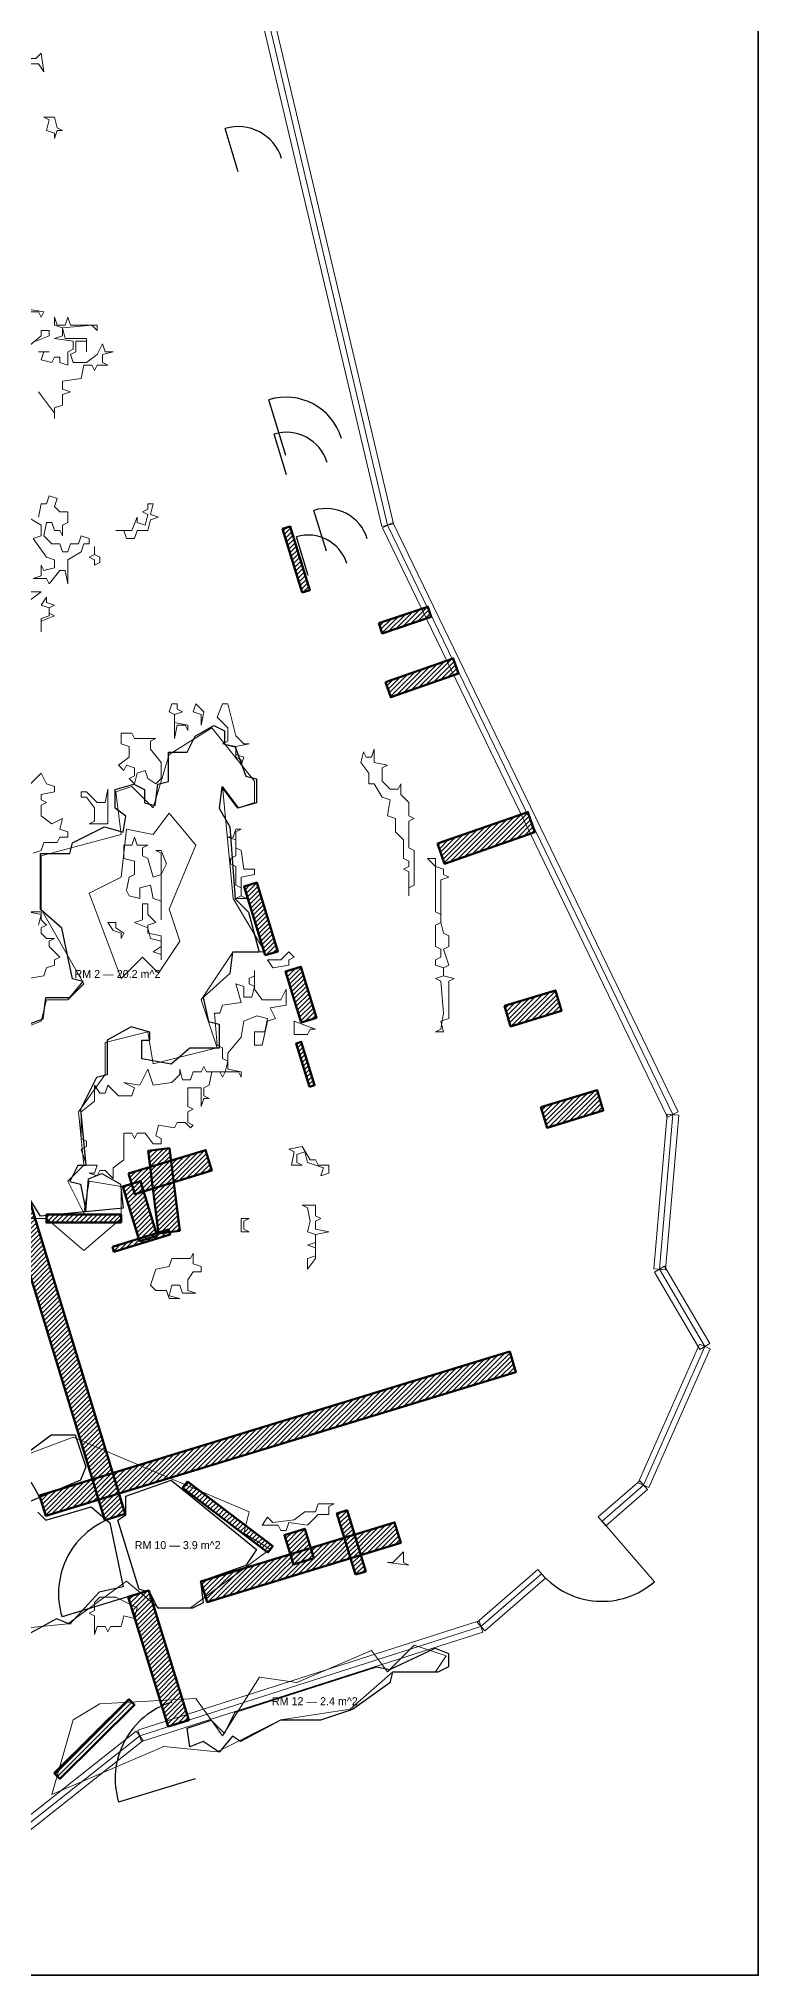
# Model space of a CAD drawing. Header units: metres. Extents: x 0 to 118, y -39 to 25.
# Drawn here: x 23.46 to 36.96, y -36.66 to -0.35 of the extents above; entities that cross this region are included whole.
import ezdxf
from ezdxf.enums import TextEntityAlignment as Align

# ---------------------------------------------------------------- set-up
doc = ezdxf.new("R2010")
doc.units = ezdxf.units.M
for name, color, linetype, lineweight in [('A-ANNO-TTLB', 7, 'Continuous', 35), ('A-AREA', 3, 'Continuous', 13), ('A-DOOR', 2, 'Continuous', 25), ('A-FURN', 8, 'Continuous', 13), ('A-GLAZ', 4, 'Continuous', 13), ('A-WALL', 7, 'Continuous', 60), ('A-WALL-PATT', 8, 'Continuous', 13)]:
    doc.layers.add(name, color=color, linetype=linetype, lineweight=lineweight)

msp = doc.modelspace()

# ---------------------------------------------------------------- hatches: boundary and pattern name
at = {"layer": 'A-WALL-PATT'}
h = msp.add_hatch(dxfattribs=at)
h.set_pattern_fill('ANSI31', scale=0.02)
h.paths.add_polyline_path([(28.4024, -10.7401), (28.0369, -9.5447), (28.1804, -9.5009), (28.5459, -10.6962)])
h = msp.add_hatch(dxfattribs=at)
h.set_pattern_fill('ANSI31', scale=0.02)
h.paths.add_polyline_path([(29.8433, -11.3143), (30.7628, -11.0056), (30.8264, -11.1952), (29.9069, -11.5039)])
h = msp.add_hatch(dxfattribs=at)
h.set_pattern_fill('ANSI31', scale=0.02)
h.paths.add_polyline_path([(29.9679, -12.4172), (31.2364, -11.9737), (31.3354, -12.2569), (30.067, -12.7004)])
h = msp.add_hatch(dxfattribs=at)
h.set_pattern_fill('ANSI31', scale=0.02)
h.paths.add_polyline_path([(30.944, -15.4445), (32.6379, -14.8547), (32.7694, -15.2324), (31.0755, -15.8222)])
h = msp.add_hatch(dxfattribs=at)
h.set_pattern_fill('ANSI31', scale=0.02)
h.paths.add_polyline_path([(27.7096, -17.5398), (27.3149, -16.2488), (27.554, -16.1757), (27.9487, -17.4667)])
h = msp.add_hatch(dxfattribs=at)
h.set_pattern_fill('ANSI31', scale=0.02)
h.paths.add_polyline_path([(24.7056, -28.1305), (21.4899, -17.6126), (21.8724, -17.4956), (25.0881, -28.0135)])
h = msp.add_hatch(dxfattribs=at)
h.set_pattern_fill('ANSI31', scale=0.02)
h.paths.add_polyline_path([(28.3859, -18.797), (28.0935, -17.8407), (28.3804, -17.753), (28.6728, -18.7093)])
h = msp.add_hatch(dxfattribs=at)
h.set_pattern_fill('ANSI31', scale=0.02)
h.paths.add_polyline_path([(32.1967, -18.4898), (33.153, -18.1974), (33.27, -18.58), (32.3137, -18.8723)])
h = msp.add_hatch(dxfattribs=at)
h.set_pattern_fill('ANSI31', scale=0.02)
h.paths.add_polyline_path([(28.5415, -20.0042), (28.293, -19.1914), (28.3886, -19.1621), (28.6371, -19.975)])
h = msp.add_hatch(dxfattribs=at)
h.set_pattern_fill('ANSI31', scale=0.02)
h.paths.add_polyline_path([(32.882, -20.3891), (33.9339, -20.0675), (34.0509, -20.45), (32.9989, -20.7716)])
h = msp.add_hatch(dxfattribs=at)
h.set_pattern_fill('ANSI31', scale=0.02)
h.paths.add_polyline_path([(25.1484, -21.6334), (26.5919, -21.1921), (26.7088, -21.5746), (25.2654, -22.0159)])
h = msp.add_hatch(dxfattribs=at)
h.set_pattern_fill('ANSI31', scale=0.02)
h.paths.add_polyline_path([(25.7132, -22.7543), (25.5181, -21.2066), (25.915, -21.1566), (26.11, -22.7043)])
h = msp.add_hatch(dxfattribs=at)
h.set_pattern_fill('ANSI31', scale=0.02)
h.paths.add_polyline_path([(25.3527, -22.9001), (25.0396, -21.8758), (25.3743, -21.7735), (25.6874, -22.7978)])
h = msp.add_hatch(dxfattribs=at)
h.set_pattern_fill('ANSI31', scale=0.02)
h.paths.add_polyline_path([(25.0076, -22.55), (23.6076, -22.55), (23.6076, -22.4), (25.0076, -22.4)])
h = msp.add_hatch(dxfattribs=at)
h.set_pattern_fill('ANSI31', scale=0.02)
h.paths.add_polyline_path([(24.8451, -23.0031), (25.897, -22.6815), (25.9262, -22.7771), (24.8743, -23.0987)])
h = msp.add_hatch(dxfattribs=at)
h.set_pattern_fill('ANSI31', scale=0.02)
h.paths.add_polyline_path([(23.4784, -27.6667), (32.296, -24.9709), (32.4129, -25.3534), (23.5954, -28.0492)])
h = msp.add_hatch(dxfattribs=at)
h.set_pattern_fill('ANSI31', scale=0.02)
h.paths.add_polyline_path([(26.2528, -27.4061), (27.8528, -28.6152), (27.7624, -28.7348), (26.1624, -27.5257)])
h = msp.add_hatch(dxfattribs=at)
h.set_pattern_fill('ANSI31', scale=0.02)
h.paths.add_polyline_path([(29.4071, -29.1508), (29.0563, -28.0033), (29.2475, -27.9448), (29.5984, -29.0923)])
h = msp.add_hatch(dxfattribs=at)
h.set_pattern_fill('ANSI31', scale=0.02)
h.paths.add_polyline_path([(26.5038, -29.2838), (30.1378, -28.1728), (30.2548, -28.5553), (26.6208, -29.6663)])
h = msp.add_hatch(dxfattribs=at)
h.set_pattern_fill('ANSI31', scale=0.02)
h.paths.add_polyline_path([(28.2399, -28.9622), (28.0708, -28.4091), (28.4533, -28.2922), (28.6224, -28.8452)])
h = msp.add_hatch(dxfattribs=at)
h.set_pattern_fill('ANSI31', scale=0.02)
h.paths.add_polyline_path([(25.8946, -32.0007), (25.1442, -29.5653), (25.5265, -29.4475), (26.2769, -31.8829)])
h = msp.add_hatch(dxfattribs=at)
h.set_pattern_fill('ANSI31', scale=0.02)
h.paths.add_polyline_path([(23.7549, -32.8717), (25.1549, -31.4883), (25.2603, -31.595), (23.8603, -32.9783)])

# ---------------------------------------------------------------- linework, layer by layer
at = {"layer": 'A-ANNO-TTLB'}
msp.add_lwpolyline([(0, -36.6639), (36.9582, -36.6639), (36.9582, 22.9708), (0, 22.9708)], close=True, dxfattribs=at)
at = {"layer": 'A-AREA'}
for points in [[(23.0076, -18.975), (23.5076, -18.775), (23.6076, -18.375), (24.0076, -18.375), (24.3076, -18.075), (23.5076, -16.675), (23.5076, -15.675), (25.0076, -15.275), (24.9076, -14.475), (25.2076, -14.375), (25.6076, -14.775), (25.9076, -13.775), (26.7076, -13.275), (27.5076, -14.275), (27.5076, -14.675), (27.2076, -14.775), (26.9076, -14.375), (27.1076, -16.475), (27.7076, -17.475), (27.1076, -17.475), (26.5076, -18.375), (26.8076, -19.275), (25.6076, -19.575), (25.5076, -18.975), (24.7076, -19.175), (24.7076, -19.775), (24.2076, -20.475), (24.3076, -21.475), (24.0076, -21.775), (24.3076, -22.375), (24.4076, -21.775), (25.0076, -21.875), (25.0076, -22.475), (24.3076, -23.075), (23.6076, -22.475), (23.1076, -22.475)], [(23.3076, -26.875), (24.1076, -26.575), (27.4076, -27.975), (27.3076, -28.375), (27.8076, -28.675), (26.3076, -29.775), (25.7076, -29.775), (25.1076, -29.275), (24.0076, -30.075), (23.0076, -30.175)]]:
    msp.add_lwpolyline(points, dxfattribs=at)
for points in [[(25.0076, -17.975), (25.4076, -17.575), (25.7076, -17.875), (26.1076, -17.275), (25.9076, -16.675), (26.4076, -15.475), (25.9076, -14.875), (25.6076, -15.275), (25.1076, -15.175), (25.0076, -16.075), (24.4076, -16.375)], [(23.7076, -33.275), (24.1076, -31.875), (24.6076, -31.575), (26.4076, -31.475), (26.9076, -32.175), (27.6076, -31.075), (28.3076, -31.175), (29.7076, -30.575), (30.0076, -30.975), (30.5076, -30.475), (31.1076, -30.675), (30.9076, -30.975), (30.1076, -30.975), (29.3076, -31.675), (28.0076, -31.875), (26.8076, -32.475), (25.8076, -32.375)]]:
    msp.add_lwpolyline(points, close=True, dxfattribs=at)
at = {"layer": 'A-AREA-RM'}
for points in [[(23, -18.9335), (23.55, -18.7335), (23.6, -18.3335), (24.05, -18.3335), (24.3, -18.0335), (24.1, -17.9835), (23.9, -17.0335), (23.5, -16.6835), (23.5, -15.6335), (24.05, -15.6335), (24.1, -15.4335), (24.7, -15.1335), (25.05, -15.2335), (25.1, -14.9335), (24.9, -14.7835), (24.9, -14.4335), (25.25, -14.3335), (25.45, -14.4335), (25.45, -14.6835), (25.65, -14.7335), (25.7, -14.3335), (25.9, -14.2835), (25.9, -13.7335), (26.25, -13.7335), (26.4, -13.4335), (26.75, -13.2335), (26.95, -13.3335), (26.95, -13.5835), (27.15, -13.6335), (27.35, -14.1835), (27.55, -14.2335), (27.55, -14.6835), (27.2, -14.7835), (26.9, -14.3835), (26.85, -14.7835), (27.05, -15.1335), (27.15, -16.4835), (27.4, -16.7335), (27.6, -17.4835), (27.1, -17.4835), (27.05, -17.8835), (26.55, -18.3335), (26.65, -18.7835), (26.85, -18.8335), (26.85, -19.2835), (26.3, -19.2835), (25.95, -19.5835), (25.4, -19.4835), (25.4, -19.1335), (25.55, -19.1335), (25.55, -18.9835), (25.2, -18.8835), (24.75, -19.1335), (24.75, -19.7835), (24.55, -19.8335), (24.25, -20.4335), (24.35, -21.4835), (24.2, -21.4835), (24.05, -21.7835), (24.25, -21.8335), (24.35, -22.3335), (24.4, -21.7335), (24.65, -21.6335), (25, -21.8335), (25.05, -22.2835), (23.5, -22.4335), (23.25, -22.0335)], [(23.3, -26.8335), (23.7, -26.5335), (24.15, -26.5335), (24.35, -27.1335), (24.25, -27.3835), (22, -28.3335)], [(23.45, -27.9835), (23.6, -28.1335), (24.45, -27.8835), (24.8, -28.1835), (25.05, -29.3835), (24.6, -29.4835), (24.05, -30.0835), (23.8, -29.9835), (23.25, -30.2835)]]:
    msp.add_lwpolyline(points, dxfattribs=at)
for points in [[(26.35, -29.7835), (25.7, -29.7835), (25.55, -29.4835), (25.35, -29.4335), (24.95, -28.1335), (25.1, -28.0335), (25.1, -27.6835), (25.95, -27.3835), (27.55, -28.6835), (27.35, -28.9835), (26.5, -29.2835), (26.55, -29.6835)], [(26.25, -32.0335), (26.7, -31.8835), (26.95, -32.1335), (27.15, -31.7335), (29.8, -30.8835), (30.05, -30.9335), (30.9, -30.5335), (31.15, -30.6335), (31.15, -30.8835), (30.95, -30.9835), (30.1, -30.9835), (30.05, -31.1835), (29.35, -31.6835), (28.75, -31.8835), (28, -31.8835), (27.25, -32.2835), (27.1, -32.1835), (26.85, -32.4835), (26.55, -32.2835), (26.3, -32.3835)]]:
    msp.add_lwpolyline(points, close=True, dxfattribs=at)
at = {"layer": 'A-DOOR'}
for p, q in [((27.2064, -2.8513), (26.9579, -2.0384)), ((28.0992, -8.1658), (27.7803, -7.1225)), ((28.1097, -8.5304), (27.8768, -7.7686)), ((28.8583, -9.9644), (28.6238, -9.1976)), ((28.518, -10.418), (28.2964, -9.6931)), ((25.3354, -29.5064), (23.9009, -29.945)), ((26.3971, -32.9792), (24.9627, -33.4178))]:
    msp.add_line(p, q, dxfattribs=at)
for centre, radius, start, end in [((27.2064, -2.8513), 0.85, 17, 107), ((28.0992, -8.1658), 1.091, 17, 107), ((28.1097, -8.5304), 0.7966, 17, 107), ((28.8583, -9.9644), 0.8018, 17, 107), ((28.518, -10.418), 0.758, 17, 107), ((22.1024, -28.2965), 1.5, 17, 107), ((25.3354, -29.5064), 1.5, 107, 197), ((34.0278, -28.1525), 1.5, -139.01418, -49.01418), ((26.3971, -32.9792), 1.5, 107, 197)]:
    msp.add_arc(centre, radius, start, end, dxfattribs=at)
at = {"layer": 'A-FURN'}
for points in [[(23.5576, -0.975), (23.4576, -0.825), (23.2576, -0.825), (23.2576, -0.725), (23.4076, -0.725), (23.5076, -0.625)], [(23.7576, -2.225), (23.7576, -2.125), (23.6076, -2.075), (23.6576, -1.875), (23.5576, -1.825), (23.7576, -1.825), (23.8076, -2.025), (23.9076, -2.075), (23.8076, -2.075)], [(23.5076, -5.575), (23.4576, -5.475), (23.2576, -5.475), (23.1076, -5.325), (23.0076, -5.325), (23.0076, -5.025), (22.8576, -4.975), (22.8076, -4.825), (22.6576, -4.825), (22.8576, -4.725), (22.9076, -4.575), (23.0076, -4.575), (23.0576, -4.725), (23.2576, -4.675), (23.2576, -5.425), (23.5576, -5.475)], [(24.9076, -9.575), (25.2076, -9.575), (25.3076, -9.325), (25.3076, -9.425), (25.4576, -9.475), (25.5076, -9.275), (25.4076, -9.225), (25.5076, -9.175), (25.5076, -9.075), (25.6076, -9.075), (25.5576, -9.275), (25.7076, -9.325), (25.5576, -9.375), (25.5076, -9.575), (25.3076, -9.575), (25.2576, -9.725), (25.1076, -9.725), (25.0576, -9.575)], [(24.5076, -10.225), (24.5076, -10.125), (24.4076, -10.075), (24.5076, -10.025), (24.5076, -9.875), (24.5076, -10.025), (24.6076, -10.075), (24.6076, -10.175)], [(23.2576, -11.175), (23.2576, -10.875), (23.1576, -10.825), (23.1576, -10.725), (23.5076, -10.725), (23.3076, -10.875)], [(23.5076, -11.475), (23.5076, -11.225), (23.6576, -11.175), (23.6576, -11.025), (23.5076, -10.975), (23.6076, -10.825), (23.6076, -10.925), (23.7576, -10.975), (23.6576, -11.025), (23.6576, -11.125), (23.7576, -11.175), (23.5076, -11.275)], [(26.0076, -13.475), (26.0076, -13.025), (25.9076, -12.975), (25.9576, -12.825), (26.0576, -12.825), (26.0576, -12.925), (26.1576, -12.975), (26.0076, -13.025), (26.0076, -13.175), (26.2576, -13.225), (26.2576, -13.325), (26.2076, -13.225), (26.0576, -13.225)], [(26.5076, -13.225), (26.5076, -13.025), (26.3576, -12.975), (26.4076, -12.825), (26.5576, -12.975)], [(27.2576, -13.975), (27.2576, -13.875), (27.1576, -13.825), (27.1576, -13.625), (26.9076, -13.575), (27.0076, -13.525), (27.0076, -13.275), (26.8076, -13.075), (26.9076, -12.825), (27.0076, -12.825), (27.1576, -13.425), (27.3076, -13.575), (27.4076, -13.575), (27.1576, -13.625), (27.1576, -13.775), (27.3076, -13.825)], [(25.6576, -14.325), (25.5076, -14.225), (25.4576, -14.075), (25.3076, -14.125), (25.2576, -14.325), (25.1576, -14.225), (25.2576, -14.175), (25.2576, -14.025), (25.1076, -13.975), (25.0576, -14.075), (24.9576, -13.975), (25.1576, -13.825), (25.1576, -13.625), (25.0076, -13.575), (25.0076, -13.375), (25.2076, -13.375), (25.2576, -13.475), (25.6576, -13.475), (25.5576, -13.525), (25.5576, -13.675), (25.7576, -13.925), (25.7576, -14.225)], [(30.4076, -16.425), (30.4076, -15.975), (30.3076, -15.925), (30.4076, -15.875), (30.4076, -15.775), (30.3076, -15.725), (30.3076, -15.375), (30.1576, -15.225), (30.1576, -14.975), (30.0076, -14.925), (30.0576, -14.625), (29.9076, -14.575), (29.7576, -14.325), (29.6576, -14.325), (29.6576, -14.125), (29.5076, -13.925), (29.5576, -13.725), (29.6076, -13.825), (29.7076, -13.825), (29.7576, -13.675), (29.7576, -13.925), (30.0076, -13.975), (29.9076, -14.025), (29.9076, -14.275), (30.0576, -14.425), (30.2076, -14.425), (30.2576, -14.325), (30.2576, -14.525), (30.4076, -14.675), (30.4076, -14.925), (30.5076, -14.975), (30.4076, -15.025), (30.4076, -15.525), (30.5076, -15.575), (30.5076, -16.225), (30.4076, -16.275)], [(24.4076, -15.075), (24.5076, -15.025), (24.5076, -14.775), (24.3576, -14.575), (24.2576, -14.575), (24.2576, -14.475), (24.3576, -14.475), (24.5576, -14.675), (24.7076, -14.675), (24.7576, -14.425), (24.7576, -15.075)], [(27.3576, -16.475), (27.1576, -16.475), (27.2576, -16.425), (27.2576, -16.275), (27.1576, -16.225), (27.1576, -15.875), (27.0576, -15.825), (27.0576, -15.725), (27.1576, -15.675), (27.1576, -15.375), (27.0076, -15.325), (27.1076, -15.325), (27.1576, -15.175), (27.2576, -15.175), (27.1576, -15.225), (27.1576, -15.525), (27.2576, -15.575), (27.3076, -15.925), (27.5076, -15.925), (27.5076, -16.025), (27.2576, -16.075), (27.2576, -16.425)], [(25.7576, -16.875), (25.7576, -16.525), (25.6076, -16.475), (25.5576, -16.225), (25.3576, -16.275), (25.3576, -16.475), (25.1576, -16.425), (25.1076, -16.325), (25.1576, -16.075), (25.2576, -16.025), (25.2576, -15.775), (25.0576, -15.725), (25.0576, -15.475), (25.2076, -15.475), (25.2576, -15.325), (25.3076, -15.475), (25.5076, -15.475), (25.4076, -15.525), (25.4076, -15.675), (25.5076, -15.725), (25.6076, -16.075), (25.7576, -16.025), (25.7576, -15.625), (25.6576, -15.575), (25.7576, -15.575), (25.8576, -15.825), (25.7576, -16.025)], [(31.0576, -18.975), (30.9076, -18.975), (31.0076, -18.925), (31.0576, -18.625), (31.0076, -18.025), (30.9076, -17.975), (31.0576, -17.925), (31.0576, -17.775), (30.9076, -17.725), (30.9076, -17.625), (31.0076, -17.575), (31.0076, -17.425), (30.9076, -17.375), (30.9076, -16.975), (31.0076, -16.925), (31.0076, -16.775), (30.9076, -16.725), (30.9076, -15.875), (30.7576, -15.725), (30.9076, -15.725), (30.9076, -15.875), (31.0576, -15.925), (31.0576, -16.025), (31.1576, -16.075), (31.0076, -16.125), (31.0076, -16.925), (31.0576, -17.125), (31.1576, -17.175), (31.1576, -17.375), (31.0576, -17.425), (31.1576, -17.725), (31.0576, -17.775), (31.0576, -17.925), (31.2576, -17.975), (31.1576, -18.025), (31.1576, -18.725), (31.0076, -18.775)], [(25.7576, -17.625), (25.7576, -17.525), (25.6076, -17.475), (25.7576, -17.375), (25.7576, -17.275), (25.5576, -17.225), (25.5076, -17.025), (25.2576, -16.925), (25.4076, -16.875), (25.4076, -16.575), (25.5076, -16.575), (25.5076, -16.775), (25.6576, -16.925), (25.5076, -16.975), (25.5076, -17.125), (25.7576, -17.175)], [(25.0076, -17.225), (25.0076, -17.125), (24.8576, -17.075), (24.7576, -16.925), (24.9076, -16.925), (24.9076, -17.025), (25.0576, -17.125)], [(27.7576, -17.625), (28.0076, -17.625), (28.1576, -17.475), (28.2576, -17.575), (28.1576, -17.625), (28.1576, -17.725), (27.8576, -17.775)], [(24.4076, -21.625), (24.5076, -21.625), (24.5576, -21.475), (24.3576, -21.475), (24.2576, -21.175), (24.3576, -21.125), (24.3576, -21.025), (24.2576, -20.975), (24.2576, -20.475), (24.5076, -20.275), (24.5076, -19.975), (24.6076, -20.125), (24.7076, -20.125), (24.7576, -19.975), (24.9576, -20.175), (25.2076, -20.175), (25.2576, -20.025), (25.0576, -19.925), (25.3576, -19.975), (25.5076, -19.675), (25.6076, -19.975), (25.9576, -19.925), (26.1076, -19.775), (26.1076, -19.675), (26.1576, -19.875), (26.3076, -19.875), (26.3576, -19.725), (26.5076, -19.725), (26.5576, -19.625), (26.6076, -19.725), (26.9576, -19.725), (27.0076, -19.525), (26.9076, -19.475), (26.9076, -19.275), (26.8076, -19.225), (26.7576, -18.625), (26.8576, -18.625), (26.9076, -18.475), (27.2576, -18.425), (27.1576, -18.075), (27.3076, -18.125), (27.3076, -18.325), (27.4576, -18.325), (27.5076, -18.125), (27.4076, -18.075), (27.4076, -17.975), (27.5076, -17.925), (27.5076, -17.825), (27.5076, -18.175), (27.6576, -18.375), (28.0076, -18.375), (28.1076, -18.175), (28.1076, -18.475), (27.8076, -18.525), (27.9076, -18.725), (27.7576, -18.775), (27.6576, -19.225), (27.5076, -19.225), (27.5076, -18.975), (27.7076, -18.975), (27.7576, -18.725), (27.5576, -18.675), (27.3076, -18.775), (27.2576, -19.075), (27.0076, -19.375), (27.0076, -19.675), (27.2576, -19.725), (27.2576, -19.825), (27.2076, -19.725), (26.9576, -19.725), (26.9076, -19.825), (26.8576, -19.725), (26.7076, -19.725), (26.6576, -19.975), (26.5576, -20.025), (26.5576, -20.175), (26.6576, -20.225), (26.5576, -20.225), (26.5076, -20.375), (26.5076, -20.025), (26.2576, -20.025), (26.2576, -20.375), (26.3576, -20.425), (26.2576, -20.475), (26.2576, -20.675), (26.3576, -20.725), (26.3076, -20.775), (26.2076, -20.675), (26.0576, -20.675), (26.0076, -20.775), (25.7076, -20.725), (25.6576, -20.925), (25.7576, -20.975), (25.7576, -21.075), (25.6076, -21.075), (25.4576, -20.875), (25.3076, -20.875), (25.2576, -20.975), (25.2076, -20.875), (25.0576, -20.875), (25.0576, -21.375), (24.8576, -21.525), (24.8576, -21.725), (24.7076, -21.575), (24.6076, -21.575), (24.5576, -21.675)], [(28.2576, -18.775), (28.6576, -18.925), (28.5576, -18.925), (28.5076, -19.025), (28.2576, -19.025)], [(28.9076, -21.625), (28.7576, -21.675), (28.8076, -21.525), (28.5076, -21.425), (28.4576, -21.225), (28.3076, -21.275), (28.3076, -21.425), (28.4076, -21.475), (28.2076, -21.475), (28.2576, -21.225), (28.1576, -21.175), (28.4076, -21.125), (28.5576, -21.375), (28.6576, -21.375), (28.7076, -21.475), (28.9076, -21.475)], [(27.2576, -22.725), (27.2576, -22.475), (27.4076, -22.475), (27.3076, -22.525), (27.3076, -22.675), (27.4076, -22.725)], [(28.5076, -23.425), (28.5076, -23.225), (28.6576, -23.175), (28.6576, -23.025), (28.5076, -22.975), (28.6576, -22.925), (28.6576, -22.775), (28.5076, -22.725), (28.5576, -22.525), (28.5076, -22.275), (28.4076, -22.225), (28.6576, -22.225), (28.6576, -22.425), (28.7576, -22.475), (28.6576, -22.525), (28.6576, -22.675), (28.9076, -22.725), (28.6576, -22.775), (28.6576, -23.225)], [(25.5576, -23.725), (25.6576, -23.425), (25.9076, -23.375), (25.9576, -23.225), (26.3076, -23.225), (26.3576, -23.125), (26.3576, -23.325), (26.5076, -23.375), (26.5076, -23.475), (26.3576, -23.475), (26.2576, -23.625), (26.2576, -23.825), (26.4076, -23.875), (26.1576, -23.875), (26.1076, -23.725), (25.9576, -23.725), (25.9076, -23.925), (26.1076, -23.975), (25.9076, -23.975), (25.8576, -23.825), (25.6576, -23.825)], [(27.6576, -28.225), (27.7576, -28.075), (27.8576, -28.175), (28.2576, -28.125), (28.4576, -27.975), (28.6576, -27.975), (28.7076, -27.825), (29.0076, -27.825), (28.9076, -27.875), (28.9076, -28.025), (28.7076, -28.025), (28.5076, -28.225), (28.1576, -28.175), (28.1076, -28.325), (28.0076, -28.325), (27.9576, -28.225)], [(30.0076, -28.925), (30.1076, -28.925), (30.3076, -28.725), (30.3076, -28.925), (30.4076, -28.975)], [(24.5076, -30.275), (24.5076, -29.925), (24.4076, -29.875), (24.5076, -29.825), (24.5076, -29.675), (24.6076, -29.575), (24.9076, -29.575), (25.3076, -29.775), (25.2576, -29.975), (25.0576, -29.925), (25.0076, -30.125), (24.8076, -30.125), (24.7576, -30.225), (24.7076, -30.125), (24.5576, -30.125)]]:
    msp.add_lwpolyline(points, close=True, dxfattribs=at)
for points in [[(23.4576, -6.225), (23.6576, -6.225), (23.5576, -6.225), (23.5076, -6.375), (23.7076, -6.425), (23.7576, -6.325), (23.8576, -6.325), (23.8576, -6.425), (24.0076, -6.475), (24.0076, -6.225), (24.1076, -6.175), (24.1076, -6.025), (23.7576, -5.975), (23.9076, -5.925), (23.9076, -5.775), (23.7576, -5.725), (23.7576, -5.575), (23.8076, -5.725), (23.9576, -5.725), (24.0076, -5.575), (24.0576, -5.725), (24.5576, -5.725), (24.5576, -5.825), (24.4576, -5.725), (23.9076, -5.775), (23.9576, -5.975), (24.3576, -5.975), (24.3576, -6.225), (24.3576, -6.025), (24.1576, -6.025), (24.1576, -6.225), (24.0576, -6.275), (24.1076, -6.425), (24.3576, -6.425), (24.5576, -6.275), (24.6576, -6.075), (24.7076, -6.225), (24.8576, -6.225), (24.6576, -6.275), (24.6576, -6.425), (24.7576, -6.475), (24.5576, -6.475), (24.5076, -6.575), (24.4576, -6.475), (24.3076, -6.475), (24.2576, -6.725), (23.9076, -6.775), (23.9076, -6.925), (24.0576, -6.975), (23.9076, -7.025), (23.9076, -7.225), (23.7576, -7.275), (23.7576, -7.475), (23.7576, -7.375), (23.4576, -6.975)], [(23.2076, -6.175), (23.5076, -5.925), (23.5076, -5.825), (23.6576, -5.825), (23.6576, -5.925), (23.4076, -6.025)], [(23.4576, -9.325), (23.5076, -9.075), (23.6076, -9.075), (23.6576, -8.925), (23.8076, -8.975), (23.7576, -9.125), (23.8576, -9.225), (24.0076, -9.225), (24.0076, -9.425), (23.9076, -9.475), (23.9076, -9.675), (23.8576, -9.575), (23.7576, -9.575), (23.7076, -9.425), (23.6076, -9.425), (23.5576, -9.675), (23.7076, -9.825), (23.8576, -9.825), (23.9076, -9.975), (24.0076, -9.975), (24.0576, -9.825), (24.2076, -9.825), (24.2576, -9.675), (24.4076, -9.725), (24.4076, -9.825), (24.3076, -9.825), (24.2576, -9.975), (24.0076, -10.125), (24.0076, -10.575), (23.9576, -10.325), (23.8576, -10.325), (23.6576, -10.575), (23.6076, -10.475), (23.3576, -10.475), (23.5076, -10.425), (23.5076, -10.225), (23.5576, -10.325), (23.7576, -10.275), (23.7576, -10.125), (23.6076, -10.075), (23.3576, -9.725), (23.5076, -9.675), (23.5076, -9.475), (23.2576, -9.325)], [(23.3076, -14.325), (23.5076, -14.125), (23.6076, -14.325), (23.7576, -14.375), (23.7576, -14.475), (23.5076, -14.525), (23.5076, -14.625), (23.6076, -14.675), (23.5076, -14.725), (23.5076, -14.925), (23.7076, -15.075), (23.9076, -14.975), (23.8576, -15.175), (24.0076, -15.225), (24.0076, -15.325), (23.8576, -15.325), (23.8076, -15.425), (23.5576, -15.425), (23.5076, -15.575), (23.3576, -15.625)], [(23.4576, -16.975), (23.5076, -16.775), (23.2576, -16.725), (23.5076, -16.725), (23.5076, -16.875), (23.6076, -16.975), (23.5076, -17.025), (23.5076, -17.125), (23.6076, -17.225), (23.7576, -17.225), (23.6576, -17.275), (23.6576, -17.375), (23.8576, -17.575), (23.7576, -17.625), (23.7576, -17.725), (23.6076, -17.775), (23.5576, -17.925), (23.2576, -17.975)]]:
    msp.add_lwpolyline(points, dxfattribs=at)
at = {"layer": 'A-GLAZ'}
for p, q in [((27.6076, 0.675), (30.0076, -9.475)), ((30.0076, -9.475), (35.3576, -20.525)), ((35.3576, -20.525), (35.1076, -23.425)), ((35.1076, -23.425), (35.9576, -24.875)), ((35.9576, -24.875), (34.8076, -27.475)), ((34.8076, -27.475), (34.0278, -28.1525)), ((34.0278, -28.1525), (35.0116, -29.2848)), ((32.8955, -29.1363), (31.7576, -30.125)), ((31.7576, -30.125), (25.3576, -32.175)), ((25.3576, -32.175), (22.9576, -34.075))]:
    msp.add_line(p, q, dxfattribs=at)
for points in [[(27.7146, 0.7003), (30.1146, -9.4497), (29.9005, -9.5003), (27.5005, 0.6497)], [(30.1066, -9.4271), (35.4566, -20.4771), (35.2586, -20.5729), (29.9086, -9.5229)], [(35.4672, -20.5344), (35.2172, -23.4344), (34.998, -23.4155), (35.248, -20.5155)], [(35.2025, -23.3694), (36.0525, -24.8194), (35.8627, -24.9306), (35.0127, -23.4806)], [(36.0582, -24.9195), (34.9082, -27.5195), (34.707, -27.4305), (35.857, -24.8305)], [(34.8797, -27.558), (34.1, -28.2355), (33.9557, -28.0695), (34.7355, -27.392)], [(32.9677, -29.2194), (31.8297, -30.208), (31.6855, -30.042), (32.8234, -29.0533)], [(31.7912, -30.2298), (25.3912, -32.2798), (25.324, -32.0702), (31.724, -30.0202)], [(25.4259, -32.2612), (23.0259, -34.1612), (22.8893, -33.9888), (25.2893, -32.0888)]]:
    msp.add_lwpolyline(points, close=True, dxfattribs=at)
at = {"layer": 'A-WALL'}
for points in [[(28.4024, -10.7401), (28.0369, -9.5447), (28.1804, -9.5009), (28.5459, -10.6962)], [(29.8433, -11.3143), (30.7628, -11.0056), (30.8264, -11.1952), (29.9069, -11.5039)], [(29.9679, -12.4172), (31.2364, -11.9737), (31.3354, -12.2569), (30.067, -12.7004)], [(30.944, -15.4445), (32.6379, -14.8547), (32.7694, -15.2324), (31.0755, -15.8222)], [(27.7096, -17.5398), (27.3149, -16.2488), (27.554, -16.1757), (27.9487, -17.4667)], [(24.7056, -28.1305), (21.4899, -17.6126), (21.8724, -17.4956), (25.0881, -28.0135)], [(28.3859, -18.797), (28.0935, -17.8407), (28.3804, -17.753), (28.6728, -18.7093)], [(32.1967, -18.4898), (33.153, -18.1974), (33.27, -18.58), (32.3137, -18.8723)], [(28.5415, -20.0042), (28.293, -19.1914), (28.3886, -19.1621), (28.6371, -19.975)], [(32.882, -20.3891), (33.9339, -20.0675), (34.0509, -20.45), (32.9989, -20.7716)], [(25.1484, -21.6334), (26.5919, -21.1921), (26.7088, -21.5746), (25.2654, -22.0159)], [(25.7132, -22.7543), (25.5181, -21.2066), (25.915, -21.1566), (26.11, -22.7043)], [(25.3527, -22.9001), (25.0396, -21.8758), (25.3743, -21.7735), (25.6874, -22.7978)], [(25.0076, -22.55), (23.6076, -22.55), (23.6076, -22.4), (25.0076, -22.4)], [(24.8451, -23.0031), (25.897, -22.6815), (25.9262, -22.7771), (24.8743, -23.0987)], [(23.4784, -27.6667), (32.296, -24.9709), (32.4129, -25.3534), (23.5954, -28.0492)], [(26.2528, -27.4061), (27.8528, -28.6152), (27.7624, -28.7348), (26.1624, -27.5257)], [(29.4071, -29.1508), (29.0563, -28.0033), (29.2475, -27.9448), (29.5984, -29.0923)], [(26.5038, -29.2838), (30.1378, -28.1728), (30.2548, -28.5553), (26.6208, -29.6663)], [(28.2399, -28.9622), (28.0708, -28.4091), (28.4533, -28.2922), (28.6224, -28.8452)], [(25.8946, -32.0007), (25.1442, -29.5653), (25.5265, -29.4475), (26.2769, -31.8829)], [(23.7549, -32.8717), (25.1549, -31.4883), (25.2603, -31.595), (23.8603, -32.9783)]]:
    msp.add_lwpolyline(points, close=True, dxfattribs=at)

# ---------------------------------------------------------------- texts
at = {"layer": 'A-AREA-IDEN'}
for s, p in [('RM 2 — 20.2 m^2', (24.941, -17.8901)), ('RM 10 — 3.9 m^2', (26.07, -28.5987)), ('RM 12 — 2.4 m^2', (28.6427, -31.5255))]:
    msp.add_text(s, height=0.15, dxfattribs=at).set_placement(p, align=Align.MIDDLE_CENTER)

doc.saveas('drawing.dxf')
